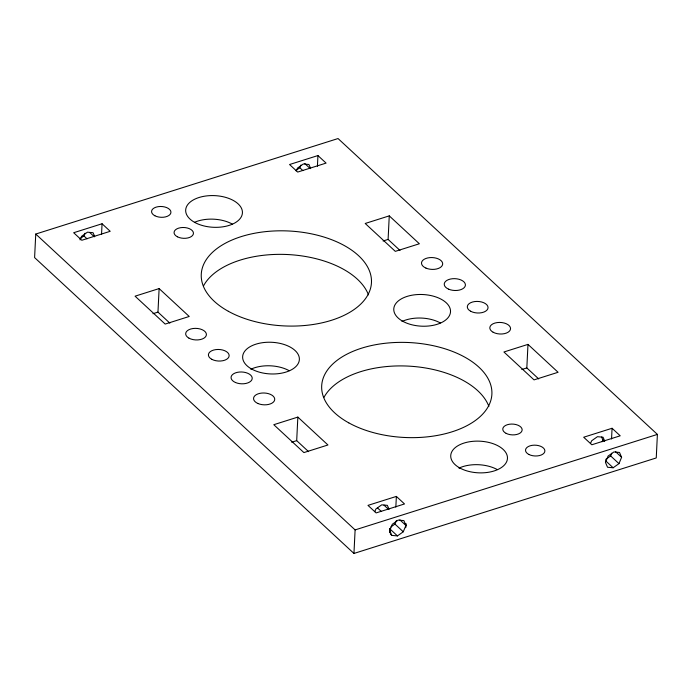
<?xml version="1.0" encoding="UTF-8"?>
<svg xmlns="http://www.w3.org/2000/svg" width="692" height="692" viewBox="0 0 692 692"><rect width="100%" height="100%" fill="white"/><g stroke="black" fill="none" stroke-linecap="round" stroke-linejoin="round"><path stroke-width="1.04" d="M35.75 234.052L34.6 257.597L353.949 553.453L656.25 457.948L657.4 434.403L338.051 138.547L35.75 234.052L355.108 529.908L353.949 553.453M101.534 234.467L102.061 223.758L73.672 232.728L81.82 240.271L110.201 231.301L102.061 223.758M169.851 323.129L157.966 312.118L159.125 288.581L135.07 296.176L165.172 324.072L189.227 316.469L159.125 288.581M308.58 451.651L296.695 440.64L297.845 417.094L273.79 424.698L303.9 452.585L327.947 444.982L297.845 417.094M317.42 166.262L317.939 155.562L289.559 164.523L297.698 172.066L326.079 163.104L317.939 155.562M399.985 250.426L388.1 239.415L389.259 215.869L365.203 223.473L395.305 251.36L419.361 243.766L389.259 215.869M395.841 507.115L396.369 496.415L367.98 505.376L376.119 512.919L404.509 503.958L396.369 496.415M538.713 378.939L526.828 367.928L527.979 344.391L503.923 351.986L534.034 379.882L558.081 372.279L527.979 344.391M611.546 438.97L612.065 428.27L583.685 437.232L591.824 444.774L620.205 435.804L612.065 428.27M389.639 530.678L390.02 528.515L389.821 532.658L389.743 530.556L392.312 524.259L398.211 520.09L403.886 520.609L405.91 525.444L405.616 527.667L405.823 523.524L405.91 525.444L403.272 531.785L397.442 535.911L391.836 535.4L390.323 533.999M80.099 239.925L81.613 236.309L87.434 232.183L93.039 232.694L94.718 236.569M79.753 238.878L83.914 235.937L85.047 233.213M296.358 170.82L297.491 168.104L303.321 163.978L308.917 164.488L310.596 168.364M295.631 170.673L299.792 167.732L300.925 165.016M374.787 511.673L375.92 508.957L381.742 504.831L387.347 505.342L389.025 509.226M390.772 527.019L394.942 524.078L396.447 520.453M590.492 443.537L591.625 440.813L597.447 436.687L603.052 437.206L604.73 441.081M602.109 441.747L602.862 439.939L601.607 437.024M605.647 459.462L610.638 455.924L611.771 453.208M618.968 463.64L621.606 457.3L619.513 452.456L613.916 451.945L608.086 456.063L605.448 462.412L607.541 467.256L613.138 467.766L618.968 463.64L610.638 455.924M152.958 313.71L157.966 312.118M383.091 240.998L388.1 239.415M291.687 442.223L296.695 440.64M521.82 369.519L526.828 367.928M355.108 529.908L657.4 434.403M405.996 525.513L399.855 519.839M304.774 163.554L310.232 168.614M602.862 439.939L604.384 441.349M615.551 451.686L621.606 457.3M299.792 167.732L302.914 170.621M605.569 460.751L613.138 467.766M89.675 232.486L94.354 236.82M383.965 505.117L388.662 509.468M83.914 235.937L87.036 238.827M377.417 507.833L381.327 511.457M394.942 524.078L403.272 531.785M389.864 528.896L397.442 535.911M389.743 530.556L391.836 535.4M203.552 285.813A85.194 47.514 2.8 0 1 288.452 254.578A85.194 47.514 2.8 0 1 368.464 294.87M323.977 397.372A85.194 47.514 2.8 0 1 408.868 366.137A85.194 47.514 2.8 0 1 488.889 406.429M401.991 321.486A28.398 15.838 2.8 0 1 440.337 322.948M458.943 468.129A28.398 15.838 2.8 0 1 497.288 469.591M194.841 222.167A28.398 15.838 2.8 0 1 232.244 224.052M250.841 369.234A28.398 15.838 2.8 0 1 289.187 370.696M211.709 359.26A10.38 5.787 2.8 0 0 228.888 356.899A10.38 5.787 2.8 0 0 215.74 349.616A10.38 5.787 2.8 0 0 211.709 359.26M188.977 338.163A10.38 5.787 2.8 0 0 206.147 335.802A10.38 5.787 2.8 0 0 192.999 328.518A10.38 5.787 2.8 0 0 188.977 338.163M228.351 311.296A85.194 47.514 2.8 0 0 369.32 291.912A85.194 47.514 2.8 0 0 261.42 232.14A85.194 47.514 2.8 0 0 228.351 311.296M235.47 382.503A10.605 5.917 2.8 0 0 252.173 378.827A10.605 5.917 2.8 0 0 237.244 372.365A10.605 5.917 2.8 0 0 235.47 382.503M251.663 369.052A28.398 15.838 2.8 0 0 298.659 362.591A28.398 15.838 2.8 0 0 262.692 342.67A28.398 15.838 2.8 0 0 251.663 369.052M459.756 467.948A28.398 15.838 2.8 0 0 506.752 461.486A28.398 15.838 2.8 0 0 470.785 441.565A28.398 15.838 2.8 0 0 459.756 467.948M348.768 422.855A85.194 47.514 2.8 0 0 489.746 403.471A85.194 47.514 2.8 0 0 381.846 343.699A85.194 47.514 2.8 0 0 348.768 422.855M425.935 268.089A10.605 5.917 2.8 0 0 442.638 264.405A10.605 5.917 2.8 0 0 427.699 257.943A10.605 5.917 2.8 0 0 425.935 268.089M448.667 289.187A10.605 5.917 2.8 0 0 465.37 285.502A10.605 5.917 2.8 0 0 450.44 279.04A10.605 5.917 2.8 0 0 448.667 289.187M470.612 311.218A10.38 5.787 2.8 0 0 487.782 308.857A10.38 5.787 2.8 0 0 474.643 301.574A10.38 5.787 2.8 0 0 470.612 311.218M257.978 403.522A10.605 5.917 2.8 0 0 274.681 399.838A10.605 5.917 2.8 0 0 259.751 393.376A10.605 5.917 2.8 0 0 257.978 403.522M506.103 433.348A9.697 5.406 2.8 0 0 521.976 430.831A9.697 5.406 2.8 0 0 509.312 424.257A9.697 5.406 2.8 0 0 506.103 433.348M194.712 222.409A28.398 15.838 2.8 0 0 241.707 215.947A28.398 15.838 2.8 0 0 205.74 196.018A28.398 15.838 2.8 0 0 194.712 222.409M402.813 321.304A28.398 15.838 2.8 0 0 449.8 314.843A28.398 15.838 2.8 0 0 413.833 294.913A28.398 15.838 2.8 0 0 402.813 321.304M154.896 215.766A9.697 5.406 2.8 0 0 170.76 213.257A9.697 5.406 2.8 0 0 158.105 206.674A9.697 5.406 2.8 0 0 154.896 215.766M528.844 454.445A9.697 5.406 2.8 0 0 544.708 451.928A9.697 5.406 2.8 0 0 532.053 445.354A9.697 5.406 2.8 0 0 528.844 454.445M177.403 236.785A9.697 5.406 2.8 0 0 193.276 234.268A9.697 5.406 2.8 0 0 180.612 227.685A9.697 5.406 2.8 0 0 177.403 236.785M493.119 332.229A10.38 5.787 2.8 0 0 510.289 329.868A10.38 5.787 2.8 0 0 497.15 322.584A10.38 5.787 2.8 0 0 493.119 332.229"/></g></svg>
